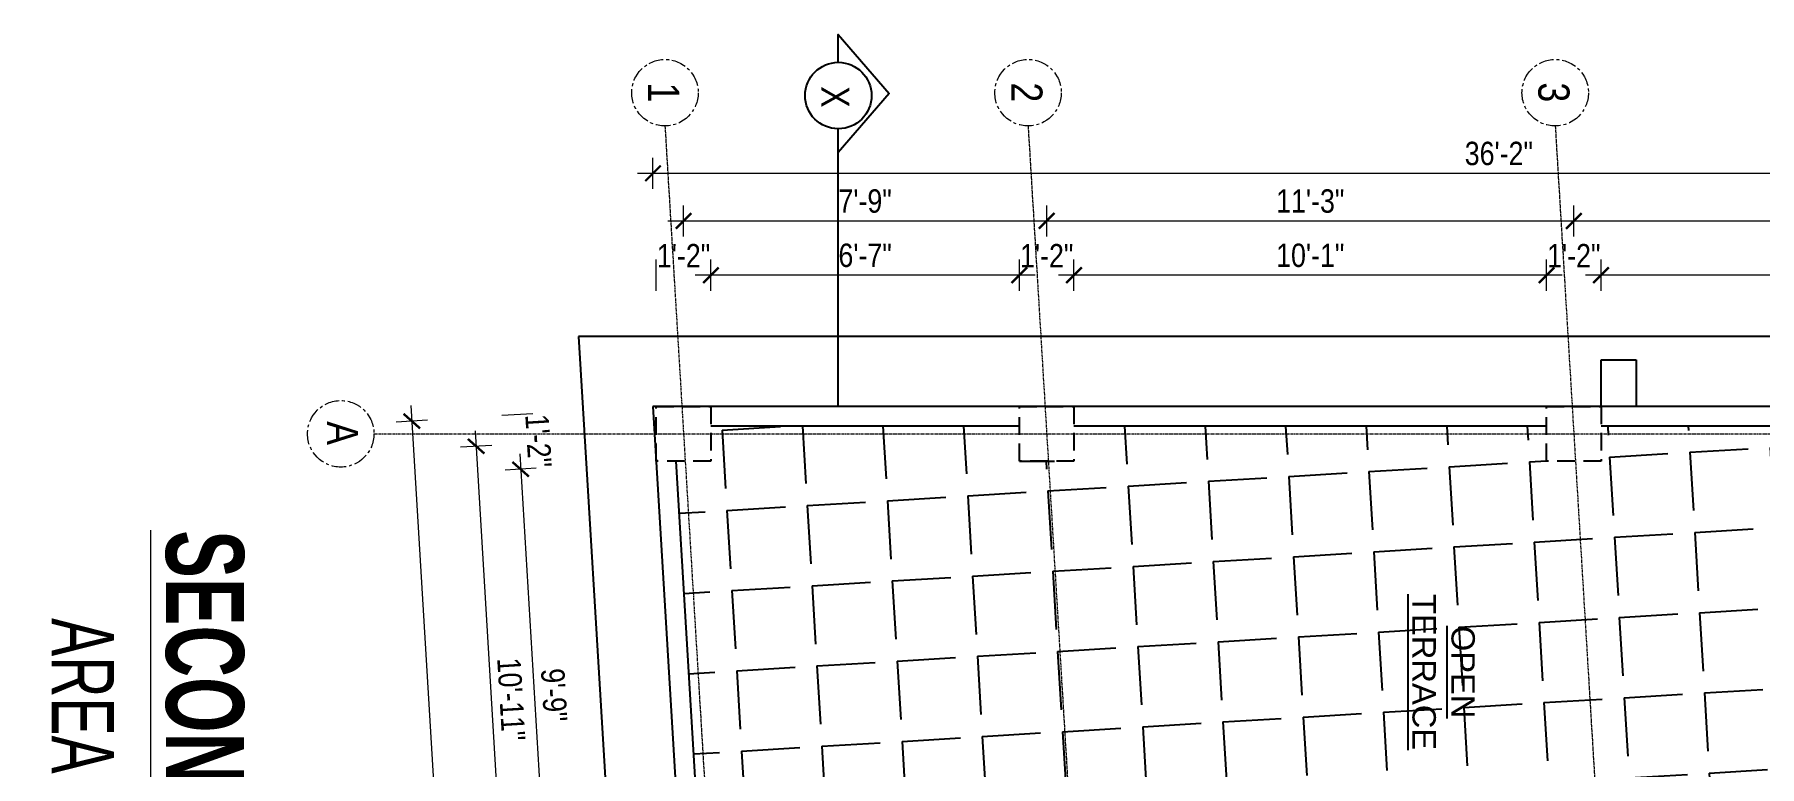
# Model space of a CAD drawing. Header units: inches. Extents: x -10117506 to -5032697, y -6529230 to -3253155.
# Drawn here: x -5061862.5 to -5061419.9, y -3255922.8 to -3255734.9 of the extents above; entities that cross this region are included whole.
import ezdxf

# ---------------------------------------------------------------- set-up
doc = ezdxf.new("R2010")
doc.units = ezdxf.units.IN
doc.header["$LTSCALE"] = 2
doc.header["$MEASUREMENT"] = 0
doc.header["$PDMODE"] = 34
doc.linetypes.add('CENTER', pattern=[2, 1.25, -0.25, 0.25, -0.25])
doc.linetypes.add('HIDDEN', pattern=[0.375, 0.25, -0.125])
doc.layers.get('0').update_dxf_attribs({"linetype": 'CONTINUOUS'})
doc.layers.get('DEFPOINTS').update_dxf_attribs({"color": 141, "linetype": 'CONTINUOUS'})
doc.layers.add('A-Hatch', color=7, linetype='CONTINUOUS')
for name, color, linetype, lineweight in [('Annotations-Bold.w', 177, 'CONTINUOUS', 13), ('DIM 1-100', 4, 'CONTINUOUS', 13), ('TEXT', 181, 'CONTINUOUS', 25), ('Text-100.w', 254, 'CONTINUOUS', 9)]:
    doc.layers.add(name, color=color, linetype=linetype, lineweight=lineweight)
doc.styles.add('ARAIL', font='ARIALN.TTF')
doc.styles.add('Arial', font='arial.ttf', dxfattribs={"width": 0.8, "height": 12})
doc.styles.add('arial.', font='arial.ttf')
doc.styles.get("Standard").update_dxf_attribs({"font": 'ARIALN.TTF'})
doc.dimstyles.new('1 by 96', dxfattribs={"dimtxt": 6, "dimasz": 4, "dimexe": 4, "dimexo": 4, "dimgap": 2, "dimtad": 1, "dimdec": 0, "dimzin": 0, "dimdsep": 46, "dimlunit": 4, "dimtxsty": 'Standard', "dimblk": 'ARCHTICK', "dimcen": 0, "dimdle": 4, "dimadec": 0, "dimazin": 0, "dimtfac": 1, "dimtdec": 0, "dimtix": 1, "dimtofl": 0, "dimtmove": 1, "dimatfit": 3, "dimldrblk": 'ARCHTICK', "dimfxl": 4, "dimfxlon": 1, "dimtolj": 1, "dimtzin": 0, "dimlwd": -1, "dimlwe": -1, "dimarcsym": 0})

# ---------------------------------------------------------------- blocks, each defined once
blk = doc.blocks.new('_ArchTick')
at = {"color": 0, "linetype": 'ByBlock', "const_width": 0.15}
blk.add_lwpolyline([(-0.5, -0.5), (0.5, 0.5)], dxfattribs=at)
blk = doc.blocks.new('*D2015')
at = {"layer": 'DEFPOINTS', "color": 0, "ltscale": 0.5, "transparency": 16777216}
for p in [(-5061460.56, -3255796.72), (-5061460.56, -3255830.42), (-5061283.77, -3255830.42)]:
    blk.add_point(p, dxfattribs=at)
at = {"layer": 'DIM 1-100', "color": 0, "ltscale": 0.5, "transparency": 16777216}
for p, q in [((-5061460.56, -3255800.72), (-5061460.56, -3255792.72)), ((-5061283.77, -3255800.72), (-5061283.77, -3255792.72)), ((-5061279.77, -3255796.72), (-5061464.56, -3255796.72))]:
    blk.add_line(p, q, dxfattribs=at)
at = {"layer": 'DIM 1-100', "color": 0, "ltscale": 0.5, "transparency": 16777216, "xscale": 4, "yscale": 4, "zscale": 4, "rotation": 180}
blk.add_blockref('_ArchTick', (-5061460.56, -3255796.72), dxfattribs=at)
at = {"layer": 'DIM 1-100', "color": 0, "ltscale": 0.5, "transparency": 16777216, "xscale": 4, "yscale": 4, "zscale": 4}
blk.add_blockref('_ArchTick', (-5061283.77, -3255796.72), dxfattribs=at)
at = {"layer": 'DIM 1-100', "color": 0, "ltscale": 0.5, "transparency": 16777216, "insert": (-5061372.16, -3255791.65), "char_height": 6, "attachment_point": 5}
blk.add_mtext('\\A1;14\'-9"', dxfattribs=at)
blk = doc.blocks.new('*D2016')
at = {"layer": 'DEFPOINTS', "color": 0, "ltscale": 0.5, "transparency": 16777216}
for p in [(-5061474.56, -3255796.72), (-5061474.56, -3255830.42), (-5061460.56, -3255830.42)]:
    blk.add_point(p, dxfattribs=at)
at = {"layer": 'DIM 1-100', "color": 0, "ltscale": 0.5, "transparency": 16777216}
for p, q in [((-5061474.56, -3255800.72), (-5061474.56, -3255792.72)), ((-5061460.56, -3255800.72), (-5061460.56, -3255792.72))]:
    blk.add_line(p, q, dxfattribs=at)
at = {"layer": 'DIM 1-100', "color": 0, "ltscale": 0.5, "transparency": 16777216, "insert": (-5061467.56, -3255791.71), "char_height": 6, "attachment_point": 5}
blk.add_mtext('\\A1;1\'-2"', dxfattribs=at)
blk = doc.blocks.new('*D2017')
at = {"layer": 'DEFPOINTS', "color": 0, "ltscale": 0.5, "transparency": 16777216}
for p in [(-5061595.8, -3255796.72), (-5061595.8, -3255830.42), (-5061474.56, -3255830.42)]:
    blk.add_point(p, dxfattribs=at)
at = {"layer": 'DIM 1-100', "color": 0, "ltscale": 0.5, "transparency": 16777216}
for p, q in [((-5061595.8, -3255800.72), (-5061595.8, -3255792.72)), ((-5061474.56, -3255800.72), (-5061474.56, -3255792.72)), ((-5061470.56, -3255796.72), (-5061599.8, -3255796.72))]:
    blk.add_line(p, q, dxfattribs=at)
at = {"layer": 'DIM 1-100', "color": 0, "ltscale": 0.5, "transparency": 16777216, "xscale": 4, "yscale": 4, "zscale": 4, "rotation": 180}
blk.add_blockref('_ArchTick', (-5061595.8, -3255796.72), dxfattribs=at)
at = {"layer": 'DIM 1-100', "color": 0, "ltscale": 0.5, "transparency": 16777216, "xscale": 4, "yscale": 4, "zscale": 4}
blk.add_blockref('_ArchTick', (-5061474.56, -3255796.72), dxfattribs=at)
at = {"layer": 'DIM 1-100', "color": 0, "ltscale": 0.5, "transparency": 16777216, "insert": (-5061535.18, -3255791.65), "char_height": 6, "attachment_point": 5}
blk.add_mtext('\\A1;10\'-1"', dxfattribs=at)
blk = doc.blocks.new('*D2018')
at = {"layer": 'DEFPOINTS', "color": 0, "ltscale": 0.5, "transparency": 16777216}
for p in [(-5061609.8, -3255796.72), (-5061609.8, -3255830.42), (-5061595.8, -3255830.42)]:
    blk.add_point(p, dxfattribs=at)
at = {"layer": 'DIM 1-100', "color": 0, "ltscale": 0.5, "transparency": 16777216}
for p, q in [((-5061609.8, -3255800.72), (-5061609.8, -3255792.72)), ((-5061595.8, -3255800.72), (-5061595.8, -3255792.72))]:
    blk.add_line(p, q, dxfattribs=at)
at = {"layer": 'DIM 1-100', "color": 0, "ltscale": 0.5, "transparency": 16777216, "insert": (-5061602.8, -3255791.71), "char_height": 6, "attachment_point": 5}
blk.add_mtext('\\A1;1\'-2"', dxfattribs=at)
blk = doc.blocks.new('*D2019')
at = {"layer": 'DEFPOINTS', "color": 0, "ltscale": 0.5, "transparency": 16777216}
for p in [(-5061688.97, -3255796.72), (-5061688.97, -3255830.42), (-5061609.8, -3255830.42)]:
    blk.add_point(p, dxfattribs=at)
at = {"layer": 'DIM 1-100', "color": 0, "ltscale": 0.5, "transparency": 16777216}
for p, q in [((-5061688.97, -3255800.72), (-5061688.97, -3255792.72)), ((-5061609.8, -3255800.72), (-5061609.8, -3255792.72)), ((-5061605.8, -3255796.72), (-5061692.97, -3255796.72))]:
    blk.add_line(p, q, dxfattribs=at)
at = {"layer": 'DIM 1-100', "color": 0, "ltscale": 0.5, "transparency": 16777216, "xscale": 4, "yscale": 4, "zscale": 4, "rotation": 180}
blk.add_blockref('_ArchTick', (-5061688.97, -3255796.72), dxfattribs=at)
at = {"layer": 'DIM 1-100', "color": 0, "ltscale": 0.5, "transparency": 16777216, "xscale": 4, "yscale": 4, "zscale": 4}
blk.add_blockref('_ArchTick', (-5061609.8, -3255796.72), dxfattribs=at)
at = {"layer": 'DIM 1-100', "color": 0, "ltscale": 0.5, "transparency": 16777216, "insert": (-5061649.39, -3255791.65), "char_height": 6, "attachment_point": 5}
blk.add_mtext('\\A1;6\'-7"', dxfattribs=at)
blk = doc.blocks.new('*D2020')
at = {"layer": 'DEFPOINTS', "color": 0, "ltscale": 0.5, "transparency": 16777216}
for p in [(-5061702.97, -3255796.72), (-5061702.97, -3255830.42), (-5061688.97, -3255830.42)]:
    blk.add_point(p, dxfattribs=at)
at = {"layer": 'DIM 1-100', "color": 0, "ltscale": 0.5, "transparency": 16777216}
for p, q in [((-5061702.97, -3255800.72), (-5061702.97, -3255792.72)), ((-5061688.97, -3255800.72), (-5061688.97, -3255792.72))]:
    blk.add_line(p, q, dxfattribs=at)
at = {"layer": 'DIM 1-100', "color": 0, "ltscale": 0.5, "transparency": 16777216, "insert": (-5061695.97, -3255791.71), "char_height": 6, "attachment_point": 5}
blk.add_mtext('\\A1;1\'-2"', dxfattribs=at)
blk = doc.blocks.new('*D2021')
at = {"layer": 'DEFPOINTS', "color": 0, "ltscale": 0.5, "transparency": 16777216}
for p in [(-5061602.8, -3255782.79), (-5061695.97, -3255837.42), (-5061602.8, -3255837.42)]:
    blk.add_point(p, dxfattribs=at)
at = {"layer": 'DIM 1-100', "color": 0, "ltscale": 0.5, "transparency": 16777216}
for p, q in [((-5061695.97, -3255786.79), (-5061695.97, -3255778.79)), ((-5061602.8, -3255786.79), (-5061602.8, -3255778.79)), ((-5061699.97, -3255782.79), (-5061598.8, -3255782.79))]:
    blk.add_line(p, q, dxfattribs=at)
at = {"layer": 'DIM 1-100', "color": 0, "ltscale": 0.5, "transparency": 16777216, "xscale": 4, "yscale": 4, "zscale": 4, "rotation": 180}
blk.add_blockref('_ArchTick', (-5061695.97, -3255782.79), dxfattribs=at)
at = {"layer": 'DIM 1-100', "color": 0, "ltscale": 0.5, "transparency": 16777216, "xscale": 4, "yscale": 4, "zscale": 4}
blk.add_blockref('_ArchTick', (-5061602.8, -3255782.79), dxfattribs=at)
at = {"layer": 'DIM 1-100', "color": 0, "ltscale": 0.5, "transparency": 16777216, "insert": (-5061649.39, -3255777.72), "char_height": 6, "attachment_point": 5}
blk.add_mtext('\\A1;7\'-9"', dxfattribs=at)
blk = doc.blocks.new('*D2022')
at = {"layer": 'DEFPOINTS', "color": 0, "ltscale": 0.5, "transparency": 16777216}
for p in [(-5061467.56, -3255782.79), (-5061602.8, -3255837.42), (-5061467.56, -3255837.42)]:
    blk.add_point(p, dxfattribs=at)
at = {"layer": 'DIM 1-100', "color": 0, "ltscale": 0.5, "transparency": 16777216}
for p, q in [((-5061602.8, -3255786.79), (-5061602.8, -3255778.79)), ((-5061467.56, -3255786.79), (-5061467.56, -3255778.79)), ((-5061606.8, -3255782.79), (-5061463.56, -3255782.79))]:
    blk.add_line(p, q, dxfattribs=at)
at = {"layer": 'DIM 1-100', "color": 0, "ltscale": 0.5, "transparency": 16777216, "xscale": 4, "yscale": 4, "zscale": 4, "rotation": 180}
blk.add_blockref('_ArchTick', (-5061602.8, -3255782.79), dxfattribs=at)
at = {"layer": 'DIM 1-100', "color": 0, "ltscale": 0.5, "transparency": 16777216, "xscale": 4, "yscale": 4, "zscale": 4}
blk.add_blockref('_ArchTick', (-5061467.56, -3255782.79), dxfattribs=at)
at = {"layer": 'DIM 1-100', "color": 0, "ltscale": 0.5, "transparency": 16777216, "insert": (-5061535.18, -3255777.72), "char_height": 6, "attachment_point": 5}
blk.add_mtext('\\A1;11\'-3"', dxfattribs=at)
blk = doc.blocks.new('*D2023')
at = {"layer": 'DEFPOINTS', "color": 0, "ltscale": 0.5, "transparency": 16777216}
for p in [(-5061276.77, -3255782.79), (-5061467.56, -3255837.42), (-5061276.77, -3255837.42)]:
    blk.add_point(p, dxfattribs=at)
at = {"layer": 'DIM 1-100', "color": 0, "ltscale": 0.5, "transparency": 16777216}
for p, q in [((-5061467.56, -3255786.79), (-5061467.56, -3255778.79)), ((-5061276.77, -3255786.79), (-5061276.77, -3255778.79)), ((-5061471.56, -3255782.79), (-5061272.77, -3255782.79))]:
    blk.add_line(p, q, dxfattribs=at)
at = {"layer": 'DIM 1-100', "color": 0, "ltscale": 0.5, "transparency": 16777216, "xscale": 4, "yscale": 4, "zscale": 4, "rotation": 180}
blk.add_blockref('_ArchTick', (-5061467.56, -3255782.79), dxfattribs=at)
at = {"layer": 'DIM 1-100', "color": 0, "ltscale": 0.5, "transparency": 16777216, "xscale": 4, "yscale": 4, "zscale": 4}
blk.add_blockref('_ArchTick', (-5061276.77, -3255782.79), dxfattribs=at)
at = {"layer": 'DIM 1-100', "color": 0, "ltscale": 0.5, "transparency": 16777216, "insert": (-5061372.16, -3255777.72), "char_height": 6, "attachment_point": 5}
blk.add_mtext('\\A1;15\'-11"', dxfattribs=at)
blk = doc.blocks.new('*D2024')
at = {"layer": 'DEFPOINTS', "color": 0, "ltscale": 0.5, "transparency": 16777216}
for p in [(-5061703.82, -3255770.58), (-5061703.82, -3255830.42), (-5061269.77, -3255830.42)]:
    blk.add_point(p, dxfattribs=at)
at = {"layer": 'DIM 1-100', "color": 0, "ltscale": 0.5, "transparency": 16777216}
for p, q in [((-5061703.82, -3255774.58), (-5061703.82, -3255766.58)), ((-5061269.77, -3255774.58), (-5061269.77, -3255766.58)), ((-5061265.77, -3255770.58), (-5061707.82, -3255770.58))]:
    blk.add_line(p, q, dxfattribs=at)
at = {"layer": 'DIM 1-100', "color": 0, "ltscale": 0.5, "transparency": 16777216, "xscale": 4, "yscale": 4, "zscale": 4, "rotation": 180}
blk.add_blockref('_ArchTick', (-5061703.82, -3255770.58), dxfattribs=at)
at = {"layer": 'DIM 1-100', "color": 0, "ltscale": 0.5, "transparency": 16777216, "xscale": 4, "yscale": 4, "zscale": 4}
blk.add_blockref('_ArchTick', (-5061269.77, -3255770.58), dxfattribs=at)
at = {"layer": 'DIM 1-100', "color": 0, "ltscale": 0.5, "transparency": 16777216, "insert": (-5061486.79, -3255765.51), "char_height": 6, "attachment_point": 5}
blk.add_mtext('\\A1;36\'-2"', dxfattribs=at)
blk = doc.blocks.new('*D1894')
at = {"layer": 'DEFPOINTS', "color": 0, "ltscale": 0.5, "transparency": 16777216}
for p in [(-5061703.82, -3255830.42), (-5061737.77, -3255846.52), (-5061702.98, -3255844.42)]:
    blk.add_point(p, dxfattribs=at)
at = {"layer": 'DIM 1-100', "color": 0, "ltscale": 0.5, "transparency": 16777216}
for p, q in [((-5061734.62, -3255832.27), (-5061742.6, -3255832.76)), ((-5061733.78, -3255846.27), (-5061741.76, -3255846.76))]:
    blk.add_line(p, q, dxfattribs=at)
at = {"layer": 'DIM 1-100', "color": 0, "ltscale": 0.5, "transparency": 16777216, "insert": (-5061733.19, -3255839.21), "char_height": 6, "attachment_point": 5, "rotation": 273.4431}
blk.add_mtext('\\A1;1\'-2"', dxfattribs=at)
blk = doc.blocks.new('*D1895')
at = {"layer": 'DEFPOINTS', "color": 0, "ltscale": 0.5, "transparency": 16777216}
for p in [(-5061702.98, -3255844.42), (-5061730.76, -3255962.99), (-5061695.13, -3255960.85)]:
    blk.add_point(p, dxfattribs=at)
at = {"layer": 'DIM 1-100', "color": 0, "ltscale": 0.5, "transparency": 16777216}
for p, q in [((-5061738.01, -3255842.52), (-5061730.52, -3255966.98)), ((-5061733.78, -3255846.27), (-5061741.76, -3255846.76)), ((-5061726.77, -3255962.75), (-5061734.75, -3255963.23))]:
    blk.add_line(p, q, dxfattribs=at)
at = {"layer": 'DIM 1-100', "color": 0, "ltscale": 0.5, "transparency": 16777216, "xscale": 4, "yscale": 4, "zscale": 4}
for p, rotation in [((-5061737.77, -3255846.52), 93.44314895795623), ((-5061730.76, -3255962.99), 273.4431489579562)]:
    blk.add_blockref('_ArchTick', p, dxfattribs=dict(at, rotation=rotation))
at = {"layer": 'DIM 1-100', "color": 0, "ltscale": 0.5, "transparency": 16777216, "insert": (-5061729.21, -3255904.45), "char_height": 6, "attachment_point": 5, "rotation": 273.4431}
blk.add_mtext('\\A1;9\'-9"', dxfattribs=at)
blk = doc.blocks.new('*D1899')
at = {"layer": 'DEFPOINTS', "color": 0, "ltscale": 0.5, "transparency": 16777216}
for p in [(-5061695.97, -3255837.42), (-5061741.34, -3255971.05), (-5061688.13, -3255967.85)]:
    blk.add_point(p, dxfattribs=at)
at = {"layer": 'DIM 1-100', "color": 0, "ltscale": 0.5, "transparency": 16777216}
for p, q in [((-5061749.43, -3255836.63), (-5061741.1, -3255975.04)), ((-5061745.2, -3255840.38), (-5061753.18, -3255840.86)), ((-5061737.35, -3255970.81), (-5061745.33, -3255971.29))]:
    blk.add_line(p, q, dxfattribs=at)
at = {"layer": 'DIM 1-100', "color": 0, "ltscale": 0.5, "transparency": 16777216, "xscale": 4, "yscale": 4, "zscale": 4}
for p, rotation in [((-5061749.19, -3255840.62), 93.44314890062253), ((-5061741.34, -3255971.05), 273.4431489006225)]:
    blk.add_blockref('_ArchTick', p, dxfattribs=dict(at, rotation=rotation))
at = {"layer": 'DIM 1-100', "color": 0, "ltscale": 0.5, "transparency": 16777216, "insert": (-5061740.21, -3255905.53), "char_height": 6, "attachment_point": 5, "rotation": 273.4431}
blk.add_mtext('\\A1;10\'-11"', dxfattribs=at)
blk = doc.blocks.new('*D1901')
at = {"layer": 'DEFPOINTS', "color": 0, "ltscale": 0.5, "transparency": 16777216}
for p in [(-5061703.82, -3255830.42), (-5061687.96, -3256093.01), (-5061749.84, -3256096.75)]:
    blk.add_point(p, dxfattribs=at)
at = {"layer": 'DIM 1-100', "color": 0, "ltscale": 0.5, "transparency": 16777216}
for p, q in [((-5061765.94, -3255830.17), (-5061749.6, -3256100.74)), ((-5061761.71, -3255833.92), (-5061769.69, -3255834.4)), ((-5061745.84, -3256096.5), (-5061753.83, -3256096.99))]:
    blk.add_line(p, q, dxfattribs=at)
at = {"layer": 'DIM 1-100', "color": 0, "ltscale": 0.5, "transparency": 16777216, "xscale": 4, "yscale": 4, "zscale": 4}
for p, rotation in [((-5061765.7, -3255834.16), 93.45713446702187), ((-5061749.84, -3256096.75), 273.4571344670219)]:
    blk.add_blockref('_ArchTick', p, dxfattribs=dict(at, rotation=rotation))
at = {"layer": 'DIM 1-100', "color": 0, "ltscale": 0.5, "transparency": 16777216, "insert": (-5061752.76, -3255965.15), "char_height": 6, "attachment_point": 5, "rotation": 273.4571}
blk.add_mtext('\\A1;21\'-11"', dxfattribs=at)

msp = doc.modelspace()

# ---------------------------------------------------------------- hatches: boundary and pattern name
at = {"layer": 'A-Hatch', "ltscale": 0.5}
h = msp.add_hatch(dxfattribs=at)
h.set_pattern_fill('ANGLE', color=256, scale=75, angle=273.4571)
h.set_pattern_definition([(273.45713447, (-1805671.68, -8304563.89), (20.587466465, 1.243724074), [15, -5.625]), (3.45713447, (-1805671.68, -8304563.89), (-1.243724074, 20.587466465), [15, -5.625])])
edge = h.paths.add_edge_path()
edge.add_line((-5061323.78, -3255960.85), (-5061323.78, -3255969.85))
edge.add_line((-5061323.78, -3255969.85), (-5061272.92, -3255969.85))
edge.add_line((-5061272.92, -3255969.85), (-5061272.92, -3255960.85))
edge.add_line((-5061272.92, -3255960.85), (-5061263.94, -3255960.85))
edge.add_line((-5061263.94, -3255960.85), (-5061273.62, -3255844.42))
edge.add_line((-5061273.62, -3255844.42), (-5061283.77, -3255844.42))
edge.add_line((-5061283.77, -3255844.42), (-5061283.77, -3255835.42))
edge.add_line((-5061283.77, -3255835.42), (-5061460.56, -3255835.42))
edge.add_line((-5061460.56, -3255835.42), (-5061460.56, -3255844.42))
edge.add_line((-5061460.56, -3255844.42), (-5061474.56, -3255844.42))
edge.add_line((-5061474.56, -3255844.42), (-5061474.56, -3255835.42))
edge.add_line((-5061474.56, -3255835.42), (-5061595.8, -3255835.42))
edge.add_line((-5061595.8, -3255835.42), (-5061595.8, -3255844.42))
edge.add_line((-5061595.8, -3255844.42), (-5061609.8, -3255844.42))
edge.add_line((-5061609.8, -3255844.42), (-5061609.8, -3255835.42))
edge.add_line((-5061609.8, -3255835.42), (-5061688.97, -3255835.42))
edge.add_line((-5061688.97, -3255835.42), (-5061688.97, -3255844.42))
edge.add_line((-5061688.97, -3255844.42), (-5061697.97, -3255844.42))
edge.add_line((-5061697.97, -3255844.42), (-5061690.96, -3255960.85))
edge.add_line((-5061690.96, -3255960.85), (-5061681.13, -3255960.85))
edge.add_line((-5061681.13, -3255960.85), (-5061678.67, -3255960.85))
edge.add_line((-5061678.67, -3255960.85), (-5061678.65, -3255935.04))
edge.add_line((-5061678.65, -3255935.04), (-5061677.43, -3255935.02))
edge.add_ellipse((-5061677.45, -3255966.18), major_axis=(18.79, -24.85), ratio=1, start_angle=62.763, end_angle=142.875, ccw=False)
edge.add_line((-5061646.75, -3255960.85), (-5061470.35, -3255960.85))
edge.add_line((-5061470.35, -3255960.85), (-5061470.35, -3255960.84))
edge.add_line((-5061470.35, -3255960.84), (-5061466.68, -3255960.85))
edge.add_line((-5061466.68, -3255960.85), (-5061452.68, -3255960.85))
edge.add_line((-5061452.68, -3255960.85), (-5061449.01, -3255960.84))
edge.add_line((-5061449.01, -3255960.84), (-5061323.78, -3255960.85))
h.paths.add_polyline_path([(-5061511.78, -3255877.17), (-5061511.78, -3255920.22), (-5061489.31, -3255920.22), (-5061489.31, -3255877.17)], flags=24)

# ---------------------------------------------------------------- linework, layer by layer
at = {"ltscale": 0.5}
for p, q in [((-5061271.26, -3255812.42), (-5061722.93, -3255812.42)), ((-5061722.93, -3255812.42), (-5061713.16, -3255974.85)), ((-5061460.56, -3255830.42), (-5061460.56, -3255818.42)), ((-5061460.56, -3255818.42), (-5061451.56, -3255818.42)), ((-5061451.56, -3255818.42), (-5061451.56, -3255830.42)), ((-5061269.77, -3255830.42), (-5061703.82, -3255830.42)), ((-5061703.82, -3255830.42), (-5061694.59, -3255983.83)), ((-5061609.8, -3255835.42), (-5061688.97, -3255835.42)), ((-5061474.56, -3255835.42), (-5061595.8, -3255835.42)), ((-5061283.77, -3255835.42), (-5061460.56, -3255835.42)), ((-5061697.97, -3255844.42), (-5061690.96, -3255960.85)), ((-5061609.8, -3255844.42), (-5061600.78, -3255844.42))]:
    msp.add_line(p, q, dxfattribs=at)
at = {"linetype": 'HIDDEN', "ltscale": 9}
for points in [[(-5061688.97, -3255830.42), (-5061688.97, -3255844.42), (-5061702.97, -3255844.42), (-5061702.97, -3255830.42)], [(-5061595.8, -3255830.42), (-5061595.8, -3255844.42), (-5061609.8, -3255844.42), (-5061609.8, -3255830.42)], [(-5061460.56, -3255830.42), (-5061460.56, -3255844.42), (-5061474.56, -3255844.42), (-5061474.56, -3255830.42)]]:
    msp.add_lwpolyline(points, close=True, dxfattribs=at)
at = {"layer": 'Annotations-Bold.w', "linetype": 'CENTER', "ltscale": 0.3}
for p, q in [((-5061700.75, -3255758.42), (-5061676.18, -3256165.01)), ((-5061607.58, -3255758.42), (-5061583.01, -3256165.01)), ((-5061472.33, -3255758.42), (-5061447.77, -3256165.01)), ((-5061775.4, -3255837.42), (-5061197.18, -3255837.42))]:
    msp.add_line(p, q, dxfattribs=at)
at = {"layer": 'Annotations-Bold.w', "linetype": 'CENTER', "ltscale": 1.5}
for centre in [(-5061700.75, -3255749.89), (-5061607.58, -3255749.89), (-5061472.33, -3255749.89), (-5061783.93, -3255837.42)]:
    msp.add_circle(centre, 8.53, dxfattribs=at)
at = {"layer": 'TEXT'}
for points in [[(-5061656.27, -3255742.09), (-5061656.27, -3255734.95), (-5061643.19, -3255750.09), (-5061656.27, -3255765.23)], [(-5061656.27, -3255830.42), (-5061656.27, -3255759.15)]]:
    msp.add_lwpolyline(points, dxfattribs=at)
msp.add_circle((-5061656.27, -3255750.62), 8.53, dxfattribs=at)

# ---------------------------------------------------------------- texts
at = {"layer": 'Annotations-Bold.w', "linetype": 'CENTER', "ltscale": 1.5, "char_height": 8, "attachment_point": 1, "rotation": 270, "style": 'ARAIL'}
for s, insert in [('1', (-5061697.07, -3255747.24)), ('2', (-5061603.9, -3255747.24)), ('3', (-5061468.66, -3255747.24)), ('A', (-5061779.47, -3255834.19))]:
    msp.add_mtext_dynamic_manual_height_columns(s, width=6.5393, gutter_width=100, heights=[0], dxfattribs=dict(at, insert=insert))
at = {"layer": 'TEXT', "insert": (-5061653.44, -3255753.7), "char_height": 7.2, "attachment_point": 3, "rotation": 270, "style": 'ARAIL'}
msp.add_mtext_dynamic_manual_height_columns('X', width=125.4648, gutter_width=90, heights=[0], dxfattribs=at)
at = {"layer": 'TEXT', "lineweight": -2, "insert": (-5061501, -3255898.57), "char_height": 6, "width": 127.5059, "attachment_point": 5, "rotation": 270, "style": 'arial.'}
msp.add_mtext('{\\LOPEN \\PTERRACE}', dxfattribs=at)
at = {"layer": 'Text-100.w', "insert": (-5061808.77, -3255960.92), "char_height": 20, "width": 253.2202, "attachment_point": 2, "rotation": 270, "style": 'Arial'}
msp.add_mtext('\\A1;{\\fArial Narrow|b1|i0|c0|p34;\\L SECOND FLOOR PLAN\\P\\fArial Narrow|b0|i0|c0|p34;\\H0.8x;\\lAREA : 340.26 SQ. FT.\\H1.02306x; }', dxfattribs=at)

# ---------------------------------------------------------------- dimensions: what is measured, and where the dimension line sits
at = {"layer": 'DIM 1-100', "ltscale": 0.5}
for base, p1, p2, picture, middle in [((-5061703.82, -3255770.58), (-5061269.77, -3255830.42), (-5061703.82, -3255830.42), '*D2024', (-5061486.79, -3255765.51)), ((-5061602.8, -3255782.79), (-5061695.97, -3255837.42), (-5061602.8, -3255837.42), '*D2021', (-5061649.39, -3255777.72)), ((-5061467.56, -3255782.79), (-5061602.8, -3255837.42), (-5061467.56, -3255837.42), '*D2022', (-5061535.18, -3255777.72)), ((-5061276.77, -3255782.79), (-5061467.56, -3255837.42), (-5061276.77, -3255837.42), '*D2023', (-5061372.16, -3255777.72)), ((-5061702.97, -3255796.72), (-5061688.97, -3255830.42), (-5061702.97, -3255830.42), '*D2020', (-5061695.97, -3255791.71)), ((-5061688.97, -3255796.72), (-5061609.8, -3255830.42), (-5061688.97, -3255830.42), '*D2019', (-5061649.39, -3255791.65)), ((-5061609.8, -3255796.72), (-5061595.8, -3255830.42), (-5061609.8, -3255830.42), '*D2018', (-5061602.8, -3255791.71)), ((-5061595.8, -3255796.72), (-5061474.56, -3255830.42), (-5061595.8, -3255830.42), '*D2017', (-5061535.18, -3255791.65)), ((-5061474.56, -3255796.72), (-5061460.56, -3255830.42), (-5061474.56, -3255830.42), '*D2016', (-5061467.56, -3255791.71)), ((-5061460.56, -3255796.72), (-5061283.77, -3255830.42), (-5061460.56, -3255830.42), '*D2015', (-5061372.16, -3255791.65))]:
    dim = msp.add_linear_dim(base=base, p1=p1, p2=p2, dimstyle='1 by 96', dxfattribs=at)
    dim.commit()
    dim.dimension.update_dxf_attribs({"geometry": picture, "text_midpoint": middle})
for p1, p2, distance, picture, middle in [((-5061703.82, -3255830.42), (-5061687.96, -3256093.01), -61.99, '*D1901', (-5061752.76, -3255965.15)), ((-5061703.82, -3255830.42), (-5061702.98, -3255844.42), -34.86, '*D1894', (-5061733.19, -3255839.21)), ((-5061695.97, -3255837.42), (-5061688.13, -3255967.85), -53.31, '*D1899', (-5061740.21, -3255905.53))]:
    dim = msp.add_aligned_dim(p1=p1, p2=p2, distance=distance, dimstyle='1 by 96', dxfattribs=at)
    dim.commit()
    dim.dimension.update_dxf_attribs({"geometry": picture, "text_midpoint": middle})
dim = msp.add_linear_dim(base=(-5061730.76, -3255962.99), p1=(-5061702.98, -3255844.42), p2=(-5061695.13, -3255960.85), angle=93.4431, dimstyle='1 by 96', dxfattribs=at)
dim.commit()
dim.dimension.update_dxf_attribs({"geometry": '*D1895', "text_midpoint": (-5061729.21, -3255904.45)})

doc.saveas('drawing.dxf')
